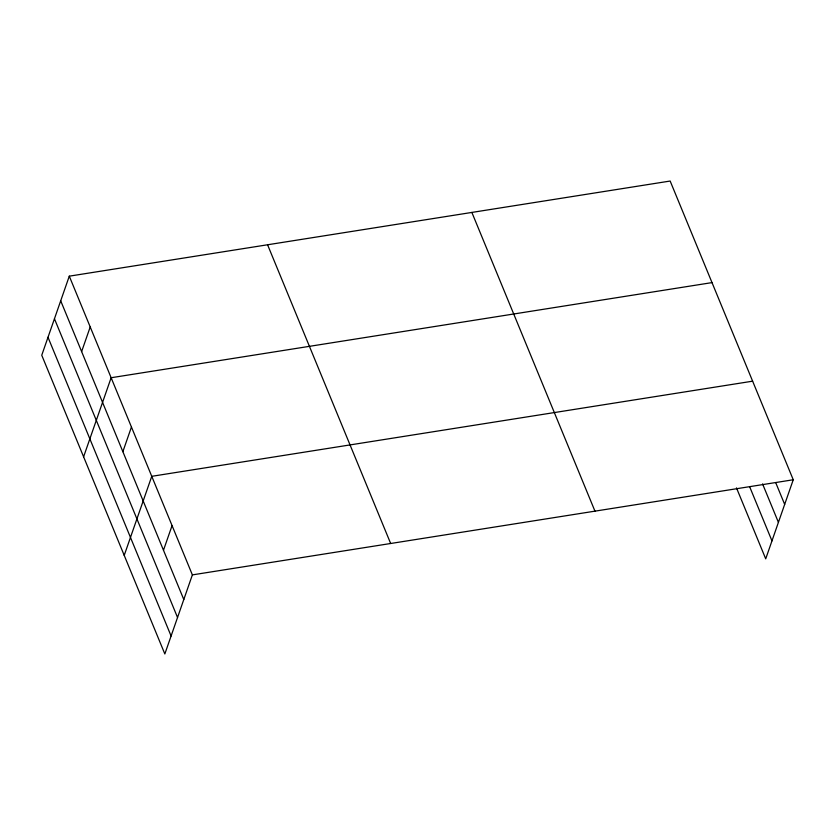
<?xml version="1.0" encoding="UTF-8"?>
<svg xmlns="http://www.w3.org/2000/svg" width="835" height="835" viewBox="0 0 835 835"><rect width="100%" height="100%" fill="white"/><g stroke="black" fill="none" stroke-linecap="round" stroke-linejoin="round"><path stroke-width="1.25" d="M69.284 276.166L41.75 355.24L164.839 653.962L192.374 574.887L69.284 276.166L670.161 181.038L793.25 479.76L765.716 558.834L736.491 487.901M81.632 351.587L90.211 326.955M83.604 456.808L111.138 377.733L712.015 282.606M122.87 451.662L131.45 427.019M124.217 555.379L151.761 476.315L752.627 381.177M163.483 550.234L172.062 525.601M192.374 574.887L793.25 479.76M775.757 482.755L784.67 504.392M762.564 483.893L778.418 522.355M749.673 486.774L771.968 540.871M471.869 212.434L594.958 511.145M267.576 244.78L390.665 543.491M60.704 300.809L183.794 599.53M54.452 318.772L177.542 617.493M48.002 337.277L171.091 635.999"/></g></svg>
